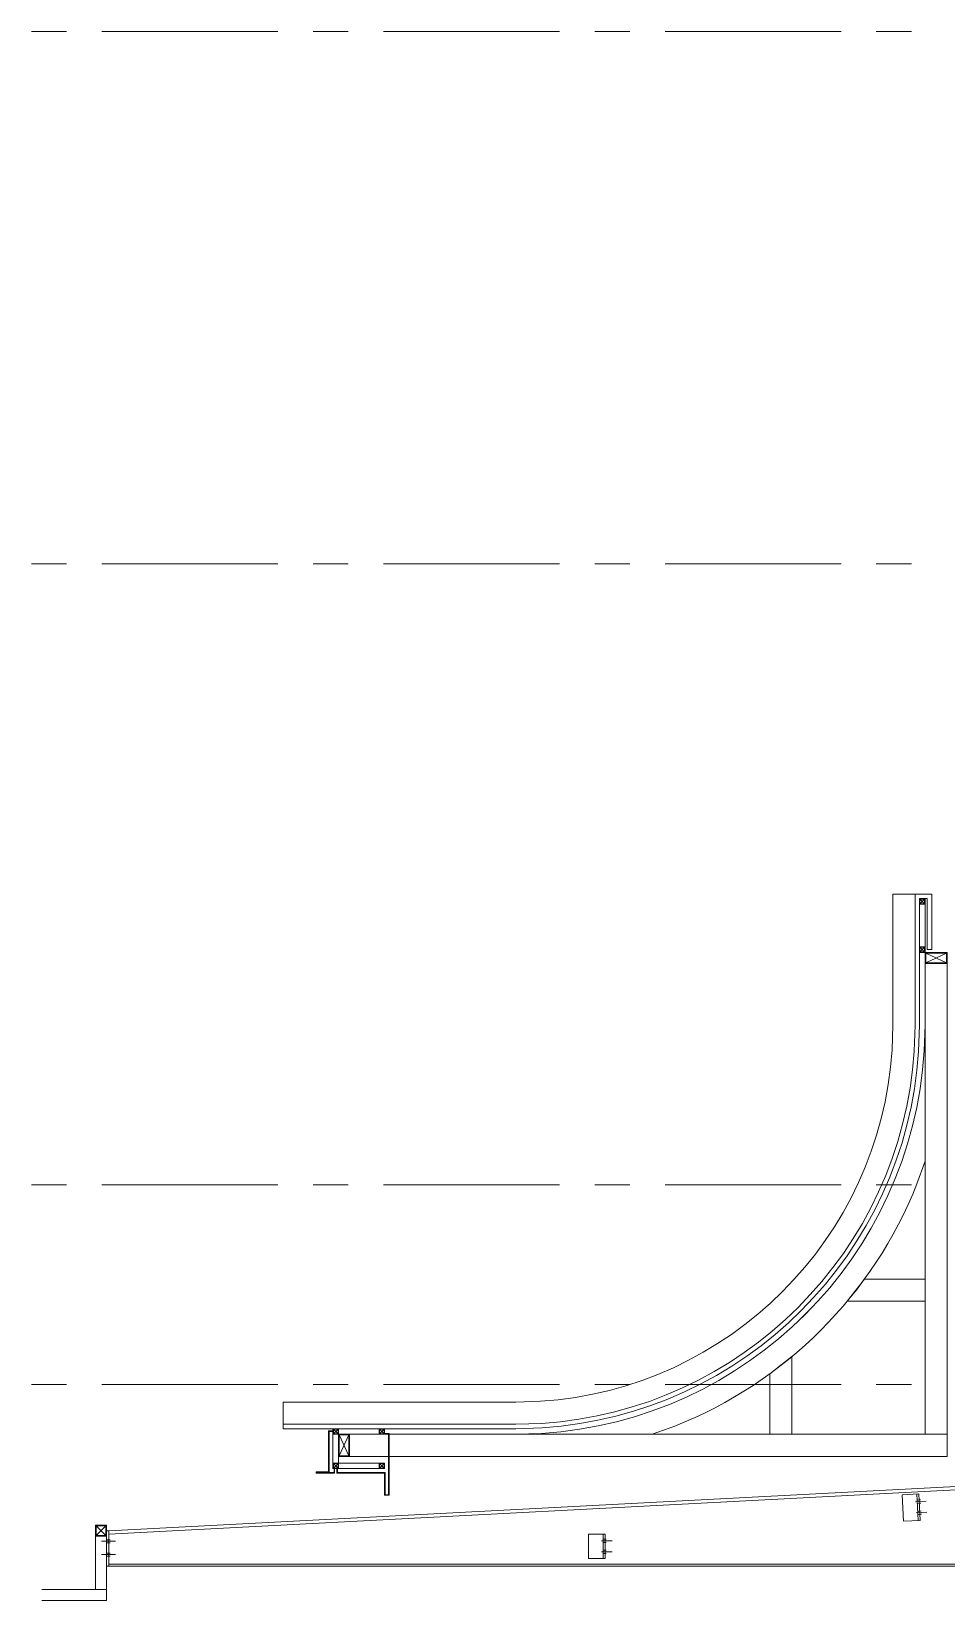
# Model space of a CAD drawing. Header units: millimetres. Extents: x -220592 to 404889, y -217665 to 38245.
# Drawn here: x -969.2 to -927.9, y -1501.7 to -1430.9 of the extents above; entities that cross this region are included whole.
import ezdxf

# ---------------------------------------------------------------- set-up
doc = ezdxf.new("R2010")
doc.units = ezdxf.units.MM
doc.linetypes.add('XKITLINE00', pattern=[0])
doc.linetypes.add('XKITLINE02', pattern=[4, 2, -2])
doc.layers.add('000 - 0_HIDE_OBJ_FRAMING_DEF_SUB_1', color=7, linetype='Continuous')
doc.layers.add('S-GRID', color=7, linetype='Continuous', lineweight=0)

# ---------------------------------------------------------------- blocks, each defined once
blk = doc.blocks.new('*A5169')
at = {"layer": 'S-GRID', "color": 7, "linetype": 'XKITLINE00', "lineweight": 0}
for p, q in [((-158.057288, -21.823645), (-156.469788, -21.823645)), ((-154.882288, -21.823645), (-146.944788, -21.823645)), ((-145.357288, -21.823645), (-143.769788, -21.823645)), ((-142.182288, -21.823645), (-134.244788, -21.823645)), ((-132.657288, -21.823645), (-131.069788, -21.823645)), ((-129.482288, -21.823645), (-121.544788, -21.823645)), ((-119.957288, -21.823645), (-118.369788, -21.823645))]:
    blk.add_line(p, q, dxfattribs=at)
blk = doc.blocks.new('*A5170')
at = {"layer": 'S-GRID', "color": 7, "linetype": 'XKITLINE00', "lineweight": 0}
for p, q in [((-158.057288, -45.823645), (-156.469788, -45.823645)), ((-154.882288, -45.823645), (-146.944788, -45.823645)), ((-145.357288, -45.823645), (-143.769788, -45.823645)), ((-142.182288, -45.823645), (-134.244788, -45.823645)), ((-132.657288, -45.823645), (-131.069788, -45.823645)), ((-129.482288, -45.823645), (-121.544788, -45.823645)), ((-119.957288, -45.823645), (-118.369788, -45.823645))]:
    blk.add_line(p, q, dxfattribs=at)
blk = doc.blocks.new('*A5171')
at = {"layer": 'S-GRID', "color": 7, "linetype": 'XKITLINE00', "lineweight": 0}
for p, q in [((-158.057288, -73.823645), (-156.469788, -73.823645)), ((-154.882288, -73.823645), (-146.944788, -73.823645)), ((-145.357288, -73.823645), (-143.769788, -73.823645)), ((-142.182288, -73.823645), (-134.244788, -73.823645)), ((-132.657288, -73.823645), (-131.069788, -73.823645)), ((-129.482288, -73.823645), (-121.544788, -73.823645)), ((-119.957288, -73.823645), (-118.369788, -73.823645))]:
    blk.add_line(p, q, dxfattribs=at)
blk = doc.blocks.new('*A5172')
at = {"layer": 'S-GRID', "color": 7, "linetype": 'XKITLINE00', "lineweight": 0}
for p, q in [((-158.057288, -82.823645), (-156.469788, -82.823645)), ((-154.882288, -82.823645), (-146.944788, -82.823645)), ((-145.357288, -82.823645), (-143.769788, -82.823645)), ((-142.182288, -82.823645), (-134.244788, -82.823645)), ((-132.657288, -82.823645), (-131.069788, -82.823645)), ((-129.482288, -82.823645), (-121.544788, -82.823645)), ((-119.957288, -82.823645), (-118.369788, -82.823645))]:
    blk.add_line(p, q, dxfattribs=at)
blk = doc.blocks.new('*A5378')
at = {"layer": '000 - 0_HIDE_OBJ_FRAMING_DEF_SUB_1', "color": 7, "linetype": 'XKITLINE00', "lineweight": 0}
for p, q in [((-118.209786, -60.723647), (-117.459786, -60.723647)), ((-117.459786, -63.223647), (-117.459786, -60.723647)), ((-118.009786, -66.623636), (-118.009786, -60.923647)), ((-118.009786, -60.923647), (-117.659786, -60.923647)), ((-117.659786, -60.923647), (-117.659786, -63.223647)), ((-117.659786, -63.223647), (-117.459786, -63.223647)), ((-118.048753, -67.813975), (-118.009786, -66.623636)), ((-146.709808, -84.823632), (-146.709808, -84.623632)), ((-136.209816, -84.823632), (-146.709808, -84.823632)), ((-136.209816, -84.823632), (-135.019478, -84.784667))]:
    blk.add_line(p, q, dxfattribs=at)
blk.add_arc((-136.209772, -66.623646), 18.199986, 273.74987, 356.250023, dxfattribs=at)
blk = doc.blocks.new('*A5379')
at = {"layer": '000 - 0_HIDE_OBJ_FRAMING_DEF_SUB_1', "color": 7, "linetype": 'XKITLINE00', "lineweight": 0}
for p, q in [((-119.209786, -66.623623), (-119.209786, -60.723647)), ((-119.209786, -60.723647), (-118.209786, -60.723647)), ((-118.209786, -66.623623), (-118.209786, -60.723647)), ((-119.209786, -66.623623), (-119.246184, -67.735478)), ((-118.248325, -67.800881), (-118.209786, -66.623623)), ((-136.209818, -83.623632), (-146.709808, -83.623632)), ((-146.709808, -83.623632), (-146.709808, -84.623632)), ((-135.097963, -83.587235), (-136.209818, -83.623632)), ((-146.709808, -84.623632), (-136.20982, -84.623632)), ((-136.20982, -84.623632), (-135.032562, -84.585094))]:
    blk.add_line(p, q, dxfattribs=at)
for radius in [17.000009, 18.000009]:
    blk.add_arc((-136.209795, -66.623623), radius, 273.749926, 356.249997, dxfattribs=at)
blk = doc.blocks.new('*A5380')
at = {"layer": '000 - 0_HIDE_OBJ_FRAMING_DEF_SUB_1', "color": 7, "linetype": 'XKITLINE00', "lineweight": 0}
for p, q in [((-117.75982, -66.62364), (-117.796227, -67.782125)), ((-117.75982, -72.767481), (-117.75982, -66.62364)), ((-118.125667, -73.783661), (-117.75982, -72.767481)), ((-130.065976, -85.073636), (-129.049795, -84.707789)), ((-135.051331, -85.037229), (-136.209816, -85.073636)), ((-136.209816, -85.073636), (-130.065976, -85.073636))]:
    blk.add_line(p, q, dxfattribs=at)
for radius, start, end in [(18.449997, 273.600001, 356.399999), (19.449997, 291.600001, 338.399999)]:
    blk.add_arc((-136.209817, -66.623639), radius, start, end, dxfattribs=at)
blk = doc.blocks.new('*A5381')
at = {"layer": '000 - 0_HIDE_OBJ_FRAMING_DEF_SUB_1', "color": 7, "linetype": 'XKITLINE00', "lineweight": 0}
for p, q in [((-117.759781, -63.848647), (-116.759781, -63.848647)), ((-117.759781, -63.848647), (-117.759781, -85.073636)), ((-116.759781, -63.848647), (-116.759781, -85.073636)), ((-117.759781, -85.073636), (-116.759781, -85.073636))]:
    blk.add_line(p, q, dxfattribs=at)
blk = doc.blocks.new('*A5426')
at = {"layer": '000 - 0_HIDE_OBJ_FRAMING_DEF_SUB_1', "color": 7, "linetype": 'XKITLINE00', "lineweight": 0}
for p, q in [((-154.665771, -89.173645), (-155.165771, -89.173645)), ((-155.165771, -89.173645), (-155.165771, -89.673645)), ((-155.165771, -89.673645), (-154.665771, -89.673645)), ((-154.697771, -89.641645), (-155.133771, -89.205645)), ((-155.133771, -89.641645), (-154.697771, -89.205645)), ((-155.133771, -89.641645), (-155.133771, -89.205645)), ((-155.133771, -89.205645), (-154.697771, -89.205645)), ((-154.697771, -89.641645), (-155.133771, -89.641645)), ((-154.697771, -89.205645), (-154.697771, -89.641645)), ((-154.665771, -89.673645), (-154.665771, -89.173645))]:
    blk.add_line(p, q, dxfattribs=at)
blk = doc.blocks.new('*A5427')
at = {"layer": '000 - 0_HIDE_OBJ_FRAMING_DEF_SUB_1', "color": 7, "linetype": 'XKITLINE02', "lineweight": 0}
for p, q in [((-154.565768, -89.828724), (-154.665768, -89.828724)), ((-154.500768, -89.828724), (-154.565768, -89.828724)), ((-154.421568, -89.898724), (-154.900768, -89.898724)), ((-154.421568, -90.498724), (-154.900768, -90.498724)), ((-154.565768, -89.968724), (-154.665768, -89.968724)), ((-154.565768, -90.428724), (-154.665768, -90.428724)), ((-154.500768, -89.968724), (-154.565768, -89.968724)), ((-154.500768, -90.428724), (-154.565768, -90.428724)), ((-154.565768, -90.568724), (-154.665768, -90.568724)), ((-154.500768, -90.568724), (-154.565768, -90.568724))]:
    blk.add_line(p, q, dxfattribs=at)
blk = doc.blocks.new('*A5428')
at = {"layer": '000 - 0_HIDE_OBJ_FRAMING_DEF_SUB_1', "color": 7, "linetype": 'XKITLINE00', "lineweight": 0}
for p, q in [((-143.741801, -86.041636), (-144.177801, -85.105636)), ((-144.177801, -86.041636), (-143.741801, -85.105636))]:
    blk.add_line(p, q, dxfattribs=at)
blk = doc.blocks.new('*A5429')
at = {"layer": '000 - 0_HIDE_OBJ_FRAMING_DEF_SUB_1', "color": 7, "linetype": 'XKITLINE00', "lineweight": 0}
for p, q in [((-144.229801, -85.053636), (-144.439801, -84.843636)), ((-144.439801, -85.053636), (-144.229801, -84.843636))]:
    blk.add_line(p, q, dxfattribs=at)
blk = doc.blocks.new('*A5430')
at = {"layer": '000 - 0_HIDE_OBJ_FRAMING_DEF_SUB_1', "color": 7, "linetype": 'XKITLINE00', "lineweight": 0}
for p, q in [((-144.229801, -86.603636), (-144.439801, -86.393636)), ((-144.439801, -86.603636), (-144.229801, -86.393636))]:
    blk.add_line(p, q, dxfattribs=at)
blk = doc.blocks.new('*A5431')
at = {"layer": '000 - 0_HIDE_OBJ_FRAMING_DEF_SUB_1', "color": 7, "linetype": 'XKITLINE00', "lineweight": 0}
for p, q in [((-142.149801, -86.603636), (-142.359801, -86.393636)), ((-142.359801, -86.603636), (-142.149801, -86.393636))]:
    blk.add_line(p, q, dxfattribs=at)
blk = doc.blocks.new('*A5432')
at = {"layer": '000 - 0_HIDE_OBJ_FRAMING_DEF_SUB_1', "color": 7, "linetype": 'XKITLINE00', "lineweight": 0}
for p, q in [((-142.149801, -85.053636), (-142.359801, -84.843636)), ((-142.359801, -85.053636), (-142.149801, -84.843636))]:
    blk.add_line(p, q, dxfattribs=at)
blk = doc.blocks.new('*A5433')
at = {"layer": '000 - 0_HIDE_OBJ_FRAMING_DEF_SUB_1', "color": 7, "linetype": 'XKITLINE00', "lineweight": 0}
for p, q in [((-115.500283, -87.376286), (-154.565768, -89.423622)), ((-154.557917, -89.573416), (-115.500283, -87.526492)), ((-154.565768, -89.423622), (-154.557917, -89.573416))]:
    blk.add_line(p, q, dxfattribs=at)
blk = doc.blocks.new('*A5434')
at = {"layer": '000 - 0_HIDE_OBJ_FRAMING_DEF_SUB_1', "color": 7, "linetype": 'XKITLINE00', "lineweight": 0}
for p, q in [((-115.500283, -90.923622), (-154.565768, -90.923622)), ((-154.565768, -90.923622), (-154.565768, -91.023622)), ((-154.565768, -91.023622), (-115.500283, -91.023622))]:
    blk.add_line(p, q, dxfattribs=at)
blk = doc.blocks.new('*A5435')
at = {"layer": '000 - 0_HIDE_OBJ_FRAMING_DEF_SUB_1', "color": 7, "linetype": 'XKITLINE00', "lineweight": 0}
blk.add_line((-154.565768, -89.573822), (-154.557918, -89.57341), dxfattribs=at)
blk = doc.blocks.new('*A5436')
at = {"layer": '000 - 0_HIDE_OBJ_FRAMING_DEF_SUB_1', "color": 7, "linetype": 'XKITLINE00', "lineweight": 0}
for p, q in [((-143.709801, -86.073636), (-143.709801, -85.073636)), ((-143.709801, -85.073636), (-116.759781, -85.073636)), ((-116.759781, -86.073636), (-116.759781, -85.073636)), ((-143.709801, -86.073636), (-116.759781, -86.073636))]:
    blk.add_line(p, q, dxfattribs=at)
blk = doc.blocks.new('*A5437')
at = {"layer": '000 - 0_HIDE_OBJ_FRAMING_DEF_SUB_1', "color": 7, "linetype": 'XKITLINE00', "lineweight": 0}
for p, q in [((-144.659801, -86.763632), (-144.659801, -84.923636)), ((-144.659801, -84.923636), (-144.459801, -84.923636)), ((-144.634801, -86.788632), (-144.634801, -84.948636)), ((-144.634801, -84.948636), (-144.459801, -84.948636)), ((-144.459801, -84.948636), (-144.459801, -84.923636)), ((-145.214801, -86.823632), (-145.214801, -86.763632)), ((-145.214801, -86.763632), (-144.659801, -86.763632)), ((-145.214801, -86.823632), (-144.384801, -86.823632)), ((-145.189801, -86.798632), (-145.189801, -86.788632)), ((-145.189801, -86.788632), (-144.634801, -86.788632)), ((-145.189801, -86.798632), (-144.409801, -86.798632)), ((-144.409801, -86.798632), (-144.409801, -86.623636)), ((-144.409801, -86.623636), (-144.384801, -86.623636)), ((-144.384801, -86.823632), (-144.384801, -86.623636))]:
    blk.add_line(p, q, dxfattribs=at)
blk = doc.blocks.new('*A5438')
at = {"layer": '000 - 0_HIDE_OBJ_FRAMING_DEF_SUB_1', "color": 7, "linetype": 'XKITLINE00', "lineweight": 0}
for p, q in [((-142.129801, -85.043636), (-141.929801, -85.043636)), ((-142.129801, -85.068636), (-142.129801, -85.043636)), ((-141.954801, -85.068636), (-142.129801, -85.068636)), ((-141.954801, -87.798632), (-141.954801, -85.068636)), ((-141.929801, -87.823632), (-141.929801, -85.043636)), ((-144.284801, -86.823632), (-144.284801, -86.623636)), ((-144.259801, -86.623636), (-144.284801, -86.623636)), ((-144.284801, -86.823632), (-142.129801, -86.823632)), ((-144.259801, -86.798632), (-144.259801, -86.623636)), ((-144.259801, -86.798632), (-142.104801, -86.798632)), ((-142.129801, -87.823632), (-142.129801, -86.823632)), ((-142.104801, -87.798632), (-142.104801, -86.798632)), ((-142.129801, -87.823632), (-141.929801, -87.823632)), ((-142.104801, -87.798632), (-141.954801, -87.798632))]:
    blk.add_line(p, q, dxfattribs=at)
blk = doc.blocks.new('*A5439')
at = {"layer": '000 - 0_HIDE_OBJ_FRAMING_DEF_SUB_1', "color": 7, "linetype": 'XKITLINE02', "lineweight": 0}
for p, q in [((-154.665768, -89.828724), (-154.565768, -89.828724)), ((-154.565768, -89.828724), (-154.500768, -89.828724)), ((-154.744968, -89.898724), (-154.265768, -89.898724)), ((-154.744968, -90.498724), (-154.265768, -90.498724)), ((-154.665768, -89.968724), (-154.565768, -89.968724)), ((-154.665768, -90.428724), (-154.565768, -90.428724)), ((-154.565768, -89.968724), (-154.500768, -89.968724)), ((-154.565768, -90.428724), (-154.500768, -90.428724)), ((-154.665768, -90.568724), (-154.565768, -90.568724)), ((-154.565768, -90.568724), (-154.500768, -90.568724))]:
    blk.add_line(p, q, dxfattribs=at)
blk = doc.blocks.new('*A5440')
at = {"layer": '000 - 0_HIDE_OBJ_FRAMING_DEF_SUB_1', "color": 7, "linetype": 'XKITLINE00', "lineweight": 0}
for p, q in [((-157.582288, -92.073645), (-154.665771, -92.073645)), ((-154.665771, -92.573645), (-157.582288, -92.573645)), ((-154.665771, -92.073645), (-154.665771, -92.573645))]:
    blk.add_line(p, q, dxfattribs=at)
blk = doc.blocks.new('*A5441')
at = {"layer": '000 - 0_HIDE_OBJ_FRAMING_DEF_SUB_1', "color": 7, "linetype": 'XKITLINE00', "lineweight": 0}
for p, q in [((-154.665771, -89.173645), (-155.165771, -89.173645)), ((-155.165771, -89.173645), (-155.165771, -92.073645)), ((-154.665771, -89.173645), (-154.665771, -92.073645)), ((-154.665771, -92.073645), (-155.165771, -92.073645))]:
    blk.add_line(p, q, dxfattribs=at)
blk = doc.blocks.new('*A5442')
at = {"layer": '000 - 0_HIDE_OBJ_FRAMING_DEF_SUB_1', "color": 7, "linetype": 'XKITLINE00', "lineweight": 0}
for p, q in [((-154.665768, -89.423622), (-154.665768, -91.023622)), ((-154.565768, -89.423622), (-154.665768, -89.423622)), ((-154.565768, -91.023622), (-154.565768, -89.423622)), ((-154.665768, -91.023622), (-154.565768, -91.023622))]:
    blk.add_line(p, q, dxfattribs=at)
blk = doc.blocks.new('*A5443')
at = {"layer": '000 - 0_HIDE_OBJ_FRAMING_DEF_SUB_1', "color": 7, "linetype": 'XKITLINE00', "lineweight": 0}
for p, q in [((-142.379801, -84.823636), (-142.129801, -84.823636)), ((-142.379801, -85.073636), (-142.379801, -84.823636)), ((-142.149801, -85.053636), (-142.359801, -84.843636)), ((-142.359801, -85.053636), (-142.149801, -84.843636)), ((-142.359801, -84.843636), (-142.359801, -85.053636)), ((-142.149801, -84.843636), (-142.359801, -84.843636)), ((-142.149801, -85.053636), (-142.149801, -84.843636)), ((-142.129801, -84.823636), (-142.129801, -85.073636)), ((-142.129801, -85.073636), (-142.379801, -85.073636)), ((-142.359801, -85.053636), (-142.149801, -85.053636))]:
    blk.add_line(p, q, dxfattribs=at)
blk = doc.blocks.new('*A5444')
at = {"layer": '000 - 0_HIDE_OBJ_FRAMING_DEF_SUB_1', "color": 7, "linetype": 'XKITLINE00', "lineweight": 0}
for p, q in [((-142.379801, -86.373636), (-142.129801, -86.373636)), ((-142.379801, -86.623636), (-142.379801, -86.373636)), ((-142.129801, -86.623636), (-142.379801, -86.623636)), ((-142.149801, -86.603636), (-142.359801, -86.393636)), ((-142.359801, -86.603636), (-142.149801, -86.393636)), ((-142.359801, -86.393636), (-142.359801, -86.603636)), ((-142.149801, -86.393636), (-142.359801, -86.393636)), ((-142.359801, -86.603636), (-142.149801, -86.603636)), ((-142.149801, -86.603636), (-142.149801, -86.393636)), ((-142.129801, -86.373636), (-142.129801, -86.623636))]:
    blk.add_line(p, q, dxfattribs=at)
blk = doc.blocks.new('*A5445')
at = {"layer": '000 - 0_HIDE_OBJ_FRAMING_DEF_SUB_1', "color": 7, "linetype": 'XKITLINE00', "lineweight": 0}
for p, q in [((-144.459801, -86.373636), (-144.209801, -86.373636)), ((-144.459801, -86.623636), (-144.459801, -86.373636)), ((-144.209801, -86.623636), (-144.459801, -86.623636)), ((-144.229801, -86.603636), (-144.439801, -86.393636)), ((-144.439801, -86.603636), (-144.229801, -86.393636)), ((-144.439801, -86.393636), (-144.439801, -86.603636)), ((-144.229801, -86.393636), (-144.439801, -86.393636)), ((-144.439801, -86.603636), (-144.229801, -86.603636)), ((-144.229801, -86.603636), (-144.229801, -86.393636)), ((-144.209801, -86.373636), (-144.209801, -86.623636))]:
    blk.add_line(p, q, dxfattribs=at)
blk = doc.blocks.new('*A5446')
at = {"layer": '000 - 0_HIDE_OBJ_FRAMING_DEF_SUB_1', "color": 7, "linetype": 'XKITLINE00', "lineweight": 0}
for p, q in [((-144.459801, -84.823636), (-144.209801, -84.823636)), ((-144.459801, -85.073636), (-144.459801, -84.823636)), ((-144.229801, -85.053636), (-144.439801, -84.843636)), ((-144.439801, -85.053636), (-144.229801, -84.843636)), ((-144.439801, -84.843636), (-144.439801, -85.053636)), ((-144.229801, -84.843636), (-144.439801, -84.843636)), ((-144.229801, -85.053636), (-144.229801, -84.843636)), ((-144.209801, -84.823636), (-144.209801, -85.073636)), ((-144.209801, -85.073636), (-144.459801, -85.073636)), ((-144.439801, -85.053636), (-144.229801, -85.053636))]:
    blk.add_line(p, q, dxfattribs=at)
blk = doc.blocks.new('*A5447')
at = {"layer": '000 - 0_HIDE_OBJ_FRAMING_DEF_SUB_1', "color": 7, "linetype": 'XKITLINE00', "lineweight": 0}
for p, q in [((-144.209801, -85.073636), (-143.709801, -85.073636)), ((-144.209801, -86.073636), (-144.209801, -85.073636)), ((-143.741801, -86.041636), (-144.177801, -85.105636)), ((-144.177801, -86.041636), (-143.741801, -85.105636)), ((-144.177801, -85.105636), (-144.177801, -86.041636)), ((-143.741801, -85.105636), (-144.177801, -85.105636)), ((-143.741801, -86.041636), (-143.741801, -85.105636)), ((-143.709801, -85.073636), (-143.709801, -86.073636)), ((-143.709801, -86.073636), (-144.209801, -86.073636)), ((-144.177801, -86.041636), (-143.741801, -86.041636))]:
    blk.add_line(p, q, dxfattribs=at)
blk = doc.blocks.new('*A5448')
at = {"layer": '000 - 0_HIDE_OBJ_FRAMING_DEF_SUB_1', "color": 7, "linetype": 'XKITLINE00', "lineweight": 0}
for p, q in [((-132.181668, -89.573622), (-132.931668, -89.573622)), ((-132.931668, -89.573622), (-132.931668, -90.673622)), ((-132.271668, -90.673622), (-132.271668, -89.573622)), ((-132.181668, -89.573622), (-132.181668, -90.673622)), ((-132.931668, -90.673622), (-132.181668, -90.673622))]:
    blk.add_line(p, q, dxfattribs=at)
blk = doc.blocks.new('*A5449')
at = {"layer": '000 - 0_HIDE_OBJ_FRAMING_DEF_SUB_1', "color": 7, "linetype": 'XKITLINE00', "lineweight": 0}
for p, q in [((-144.209801, -84.823636), (-144.209801, -85.073636)), ((-144.209801, -84.823636), (-142.379801, -84.823636)), ((-142.379801, -84.823636), (-142.379801, -85.073636)), ((-144.209801, -85.073636), (-142.379801, -85.073636))]:
    blk.add_line(p, q, dxfattribs=at)
blk = doc.blocks.new('*A5450')
at = {"layer": '000 - 0_HIDE_OBJ_FRAMING_DEF_SUB_1', "color": 7, "linetype": 'XKITLINE00', "lineweight": 0}
for p, q in [((-144.209801, -86.373636), (-144.209801, -86.623636)), ((-144.209801, -86.373636), (-142.379801, -86.373636)), ((-144.209801, -86.623636), (-142.379801, -86.623636)), ((-142.379801, -86.373636), (-142.379801, -86.623636))]:
    blk.add_line(p, q, dxfattribs=at)
blk = doc.blocks.new('*A5451')
at = {"layer": '000 - 0_HIDE_OBJ_FRAMING_DEF_SUB_1', "color": 7, "linetype": 'XKITLINE00', "lineweight": 0}
for p, q in [((-144.209801, -85.073636), (-144.459801, -85.073636)), ((-144.459801, -85.073636), (-144.459801, -86.373636)), ((-144.209801, -85.073636), (-144.209801, -86.373636)), ((-144.209801, -86.373636), (-144.459801, -86.373636))]:
    blk.add_line(p, q, dxfattribs=at)
blk = doc.blocks.new('*A5452')
at = {"layer": '000 - 0_HIDE_OBJ_FRAMING_DEF_SUB_1', "color": 7, "linetype": 'XKITLINE02', "lineweight": 0}
for p, q in [((-132.271668, -89.798622), (-132.181668, -89.798622)), ((-132.181668, -89.798622), (-132.131668, -89.798622)), ((-132.350868, -89.873622), (-131.871668, -89.873622)), ((-132.350868, -90.373622), (-131.871668, -90.373622)), ((-132.271668, -89.948622), (-132.181668, -89.948622)), ((-132.271668, -90.298622), (-132.181668, -90.298622)), ((-132.271668, -90.448622), (-132.181668, -90.448622)), ((-132.181668, -89.948622), (-132.131668, -89.948622)), ((-132.181668, -90.298622), (-132.131668, -90.298622)), ((-132.181668, -90.448622), (-132.131668, -90.448622))]:
    blk.add_line(p, q, dxfattribs=at)
blk = doc.blocks.new('*A5453')
at = {"layer": '000 - 0_HIDE_OBJ_FRAMING_DEF_SUB_1', "color": 7, "linetype": 'XKITLINE02', "lineweight": 0}
for p, q in [((-132.271668, -89.798622), (-132.181668, -89.798622)), ((-132.181668, -89.798622), (-132.131668, -89.798622)), ((-132.350868, -89.873622), (-131.871668, -89.873622)), ((-132.350868, -90.373622), (-131.871668, -90.373622)), ((-132.271668, -89.948622), (-132.181668, -89.948622)), ((-132.271668, -90.298622), (-132.181668, -90.298622)), ((-132.271668, -90.448622), (-132.181668, -90.448622)), ((-132.181668, -89.948622), (-132.131668, -89.948622)), ((-132.181668, -90.298622), (-132.131668, -90.298622)), ((-132.181668, -90.448622), (-132.131668, -90.448622))]:
    blk.add_line(p, q, dxfattribs=at)
blk = doc.blocks.new('*A5454')
at = {"layer": '000 - 0_HIDE_OBJ_FRAMING_DEF_SUB_1', "color": 7, "linetype": 'XKITLINE02', "lineweight": 0}
for p, q in [((-132.271668, -89.798622), (-132.181668, -89.798622)), ((-132.181668, -89.798622), (-132.131668, -89.798622)), ((-132.350868, -89.873622), (-131.871668, -89.873622)), ((-132.350868, -90.373622), (-131.871668, -90.373622)), ((-132.271668, -89.948622), (-132.181668, -89.948622)), ((-132.271668, -90.298622), (-132.181668, -90.298622)), ((-132.271668, -90.448622), (-132.181668, -90.448622)), ((-132.181668, -89.948622), (-132.131668, -89.948622)), ((-132.181668, -90.298622), (-132.131668, -90.298622)), ((-132.181668, -90.448622), (-132.131668, -90.448622))]:
    blk.add_line(p, q, dxfattribs=at)
blk = doc.blocks.new('*A5455')
at = {"layer": '000 - 0_HIDE_OBJ_FRAMING_DEF_SUB_1', "color": 7, "linetype": 'XKITLINE00', "lineweight": 0}
for p, q in [((-123.347269, -79.839755), (-122.993716, -79.486201)), ((-123.347269, -79.839755), (-123.34692, -79.840103)), ((-122.993716, -79.486201), (-122.993367, -79.48655))]:
    blk.add_line(p, q, dxfattribs=at)
blk = doc.blocks.new('*A5456')
at = {"layer": '000 - 0_HIDE_OBJ_FRAMING_DEF_SUB_1', "color": 7, "linetype": 'XKITLINE02', "lineweight": 0}
for p, q in [((-118.190024, -88.118071), (-117.711472, -88.093159)), ((-118.11483, -88.039055), (-118.024952, -88.034376)), ((-118.107032, -88.188853), (-118.017154, -88.184174)), ((-118.024962, -88.034377), (-117.96005, -88.030998)), ((-118.017164, -88.184174), (-117.952252, -88.180795)), ((-118.164031, -88.617395), (-117.685479, -88.592483)), ((-118.088837, -88.538379), (-117.998958, -88.5337)), ((-118.081039, -88.688176), (-117.99116, -88.683498)), ((-117.998968, -88.533701), (-117.934056, -88.530322)), ((-117.99117, -88.683498), (-117.926258, -88.680119))]:
    blk.add_line(p, q, dxfattribs=at)
blk = doc.blocks.new('*A5457')
at = {"layer": '000 - 0_HIDE_OBJ_FRAMING_DEF_SUB_1', "color": 7, "linetype": 'XKITLINE02', "lineweight": 0}
for p, q in [((-118.190024, -88.118071), (-117.711472, -88.093159)), ((-118.11483, -88.039055), (-118.024952, -88.034376)), ((-118.107032, -88.188853), (-118.017154, -88.184174)), ((-118.024962, -88.034377), (-117.96005, -88.030998)), ((-118.017164, -88.184174), (-117.952252, -88.180795)), ((-118.164031, -88.617395), (-117.685479, -88.592483)), ((-118.088837, -88.538379), (-117.998958, -88.5337)), ((-118.081039, -88.688176), (-117.99116, -88.683498)), ((-117.998968, -88.533701), (-117.934056, -88.530322)), ((-117.99117, -88.683498), (-117.926258, -88.680119))]:
    blk.add_line(p, q, dxfattribs=at)
blk = doc.blocks.new('*A5458')
at = {"layer": '000 - 0_HIDE_OBJ_FRAMING_DEF_SUB_1', "color": 7, "linetype": 'XKITLINE00', "lineweight": 0}
for p, q in [((-118.039545, -87.759764), (-118.788517, -87.799016)), ((-118.788517, -87.799016), (-118.725714, -88.997371)), ((-118.066618, -88.962829), (-118.129421, -87.764474)), ((-117.976742, -88.958119), (-118.039545, -87.759764)), ((-118.725714, -88.997371), (-117.976742, -88.958119))]:
    blk.add_line(p, q, dxfattribs=at)
blk = doc.blocks.new('*A5459')
at = {"layer": '000 - 0_HIDE_OBJ_FRAMING_DEF_SUB_1', "color": 7, "linetype": 'XKITLINE02', "lineweight": 0}
for p, q in [((-118.190024, -88.118071), (-117.711472, -88.093159)), ((-118.11483, -88.039055), (-118.024952, -88.034376)), ((-118.107032, -88.188853), (-118.017154, -88.184174)), ((-118.024962, -88.034377), (-117.96005, -88.030998)), ((-118.017164, -88.184174), (-117.952252, -88.180795)), ((-118.164031, -88.617395), (-117.685479, -88.592483)), ((-118.088837, -88.538379), (-117.998958, -88.5337)), ((-118.081039, -88.688176), (-117.99116, -88.683498)), ((-117.998968, -88.533701), (-117.934056, -88.530322)), ((-117.99117, -88.683498), (-117.926258, -88.680119))]:
    blk.add_line(p, q, dxfattribs=at)
blk = doc.blocks.new('*A5465')
at = {"layer": '000 - 0_HIDE_OBJ_FRAMING_DEF_SUB_1', "color": 7, "linetype": 'XKITLINE00', "lineweight": 0}
for p, q in [((-123.759781, -81.564147), (-124.759781, -82.345354)), ((-123.759781, -85.073636), (-123.759781, -81.564147)), ((-124.759781, -85.073636), (-124.759781, -82.345354)), ((-123.759781, -85.073636), (-124.759781, -85.073636))]:
    blk.add_line(p, q, dxfattribs=at)
blk = doc.blocks.new('*A5466')
at = {"layer": '000 - 0_HIDE_OBJ_FRAMING_DEF_SUB_1', "color": 7, "linetype": 'XKITLINE00', "lineweight": 0}
for p, q in [((-120.488072, -78.073636), (-121.269271, -79.073636)), ((-117.759781, -78.073636), (-120.488072, -78.073636)), ((-117.759781, -78.073636), (-117.759781, -79.073636)), ((-117.759781, -79.073636), (-121.269271, -79.073636))]:
    blk.add_line(p, q, dxfattribs=at)
blk = doc.blocks.new('*A5525')
at = {"layer": '000 - 0_HIDE_OBJ_FRAMING_DEF_SUB_1', "color": 7, "linetype": 'XKITLINE00', "lineweight": 0}
for p, q in [((-117.727781, -63.816647), (-116.791781, -63.380647)), ((-117.727781, -63.380647), (-116.791781, -63.816647))]:
    blk.add_line(p, q, dxfattribs=at)
blk = doc.blocks.new('*A5526')
at = {"layer": '000 - 0_HIDE_OBJ_FRAMING_DEF_SUB_1', "color": 7, "linetype": 'XKITLINE00', "lineweight": 0}
for p, q in [((-117.779786, -61.153647), (-117.989786, -60.943647)), ((-117.989786, -61.153647), (-117.779786, -60.943647))]:
    blk.add_line(p, q, dxfattribs=at)
blk = doc.blocks.new('*A5527')
at = {"layer": '000 - 0_HIDE_OBJ_FRAMING_DEF_SUB_1', "color": 7, "linetype": 'XKITLINE00', "lineweight": 0}
for p, q in [((-117.779781, -63.328647), (-117.989781, -63.118647)), ((-117.989781, -63.328647), (-117.779781, -63.118647))]:
    blk.add_line(p, q, dxfattribs=at)
blk = doc.blocks.new('*A5528')
at = {"layer": '000 - 0_HIDE_OBJ_FRAMING_DEF_SUB_1', "color": 7, "linetype": 'XKITLINE00', "lineweight": 0}
for p, q in [((-117.759781, -63.848647), (-117.759781, -63.348647)), ((-117.759781, -63.348647), (-116.759781, -63.348647)), ((-117.727781, -63.816647), (-116.791781, -63.380647)), ((-117.727781, -63.380647), (-116.791781, -63.816647)), ((-116.791781, -63.380647), (-117.727781, -63.380647)), ((-117.727781, -63.380647), (-117.727781, -63.816647)), ((-116.791781, -63.816647), (-116.791781, -63.380647)), ((-116.759781, -63.348647), (-116.759781, -63.848647)), ((-116.759781, -63.848647), (-117.759781, -63.848647)), ((-117.727781, -63.816647), (-116.791781, -63.816647))]:
    blk.add_line(p, q, dxfattribs=at)
blk = doc.blocks.new('*A5529')
at = {"layer": '000 - 0_HIDE_OBJ_FRAMING_DEF_SUB_1', "color": 7, "linetype": 'XKITLINE00', "lineweight": 0}
for p, q in [((-118.009786, -60.923647), (-117.759786, -60.923647)), ((-118.009786, -61.173647), (-118.009786, -60.923647)), ((-117.759786, -61.173647), (-118.009786, -61.173647)), ((-117.779786, -61.153647), (-117.989786, -60.943647)), ((-117.989786, -61.153647), (-117.779786, -60.943647)), ((-117.989786, -60.943647), (-117.989786, -61.153647)), ((-117.779786, -60.943647), (-117.989786, -60.943647)), ((-117.989786, -61.153647), (-117.779786, -61.153647)), ((-117.779786, -61.153647), (-117.779786, -60.943647)), ((-117.759786, -60.923647), (-117.759786, -61.173647))]:
    blk.add_line(p, q, dxfattribs=at)
blk = doc.blocks.new('*A5530')
at = {"layer": '000 - 0_HIDE_OBJ_FRAMING_DEF_SUB_1', "color": 7, "linetype": 'XKITLINE00', "lineweight": 0}
for p, q in [((-118.009781, -63.098647), (-117.759781, -63.098647)), ((-118.009781, -63.348647), (-118.009781, -63.098647)), ((-117.759781, -63.348647), (-118.009781, -63.348647)), ((-117.779781, -63.328647), (-117.989781, -63.118647)), ((-117.989781, -63.328647), (-117.779781, -63.118647)), ((-117.989781, -63.118647), (-117.989781, -63.328647)), ((-117.779781, -63.118647), (-117.989781, -63.118647)), ((-117.989781, -63.328647), (-117.779781, -63.328647)), ((-117.779781, -63.328647), (-117.779781, -63.118647)), ((-117.759781, -63.098647), (-117.759781, -63.348647))]:
    blk.add_line(p, q, dxfattribs=at)
blk = doc.blocks.new('*A5531')
at = {"layer": '000 - 0_HIDE_OBJ_FRAMING_DEF_SUB_1', "color": 7, "linetype": 'XKITLINE00', "lineweight": 0}
for p, q in [((-117.759786, -61.173647), (-118.009786, -61.173647)), ((-118.009786, -61.173647), (-118.009786, -63.098647)), ((-117.759786, -61.173647), (-117.759786, -63.098647)), ((-117.759786, -63.098647), (-118.009786, -63.098647))]:
    blk.add_line(p, q, dxfattribs=at)

msp = doc.modelspace()

# ---------------------------------------------------------------- block references
at = {"color": 7, "lineweight": 0}
for name in ['*A5169', '*A5170', '*A5378', '*A5379', '*A5529', '*A5526', '*A5531', '*A5530', '*A5527', '*A5528', '*A5381', '*A5525', '*A5380', '*A5171', '*A5466', '*A5455', '*A5465', '*A5172', '*A5437', '*A5446', '*A5451', '*A5429', '*A5438', '*A5449', '*A5447', '*A5428', '*A5436', '*A5443', '*A5432', '*A5445', '*A5430', '*A5450', '*A5444', '*A5431', '*A5433', '*A5458', '*A5456', '*A5457', '*A5459', '*A5426', '*A5441', '*A5427', '*A5439', '*A5442', '*A5435', '*A5448', '*A5452', '*A5453', '*A5454', '*A5434', '*A5440']:
    msp.add_blockref(name, (-811.109, -1409.08), dxfattribs=at)

doc.saveas('drawing.dxf')
